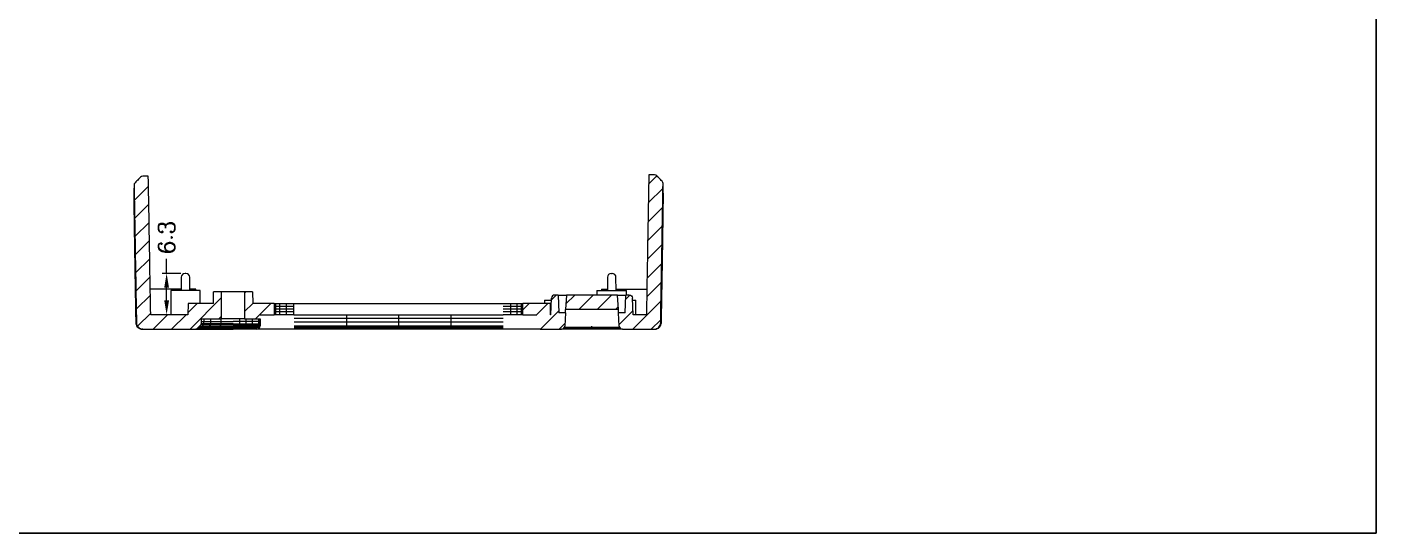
# Model space of a CAD drawing. Header units: millimetres. Extents: x -1138 to -733, y -1269 to -837.
# Drawn here: x -938.9 to -733.1, y -1269.3 to -1192.1 of the extents above; entities that cross this region are included whole.
import ezdxf

# ---------------------------------------------------------------- set-up
doc = ezdxf.new("R2010")
doc.units = ezdxf.units.MM
doc.layers.get('0').update_dxf_attribs({"linetype": 'CONTINUOUS'})
doc.layers.get('Defpoints').update_dxf_attribs({"linetype": 'CONTINUOUS'})
doc.layers.add('71', color=7, linetype='CONTINUOUS', true_color=0xffffff)
doc.styles.add('ROMANC', font='romanc.shx', dxfattribs={"bigfont": 'gbcbig.shx'})
doc.dimstyles.new('YanXiu', dxfattribs={"dimtxt": 2.5, "dimasz": 2.2, "dimexe": 0.66, "dimexo": 0.66, "dimgap": 0.66, "dimtad": 0, "dimdsep": 46, "dimtxsty": 'ROMANC', "dimcen": 0, "dimclrd": 256, "dimclre": 131, "dimclrt": 42, "dimazin": 2, "dimtfac": 1, "dimtofl": 0, "dimtmove": 0, "dimatfit": 3, "dimfxl": 0, "dimlwd": 5, "dimlwe": 5, "dimarcsym": 0})

# ---------------------------------------------------------------- blocks, each defined once
blk = doc.blocks.new('*D19')
at = {"layer": '71', "linetype": 'Continuous', "lineweight": 5}
for p, q in [((632.5, -920.24), (632.5, -918.04)), ((632.5, -924.34), (632.5, -922.44))]:
    blk.add_line(p, q, dxfattribs=at)
at = {"layer": '71', "color": 131, "linetype": 'Continuous', "lineweight": 5}
for p, q in [((634.67, -920.24), (631.84, -920.24)), ((633.76, -926.54), (631.84, -926.54))]:
    blk.add_line(p, q, dxfattribs=at)
at = {"layer": '71', "linetype": 'Continuous'}
for points in [[(632.13, -922.44), (632.87, -922.44), (632.5, -920.24)], [(632.13, -924.34), (632.87, -924.34), (632.5, -926.54)]]:
    blk.add_solid(points, dxfattribs=at)
at = {"layer": 'Defpoints', "color": 0, "linetype": 'Continuous'}
for p in [(632.5, -920.24), (635.33, -920.24), (634.42, -926.54)]:
    blk.add_point(p, dxfattribs=at)
at = {"layer": '71', "color": 42, "linetype": 'Continuous', "lineweight": 0, "insert": (632.5, -914.76), "char_height": 2.5, "attachment_point": 5, "rotation": 90, "style": 'ROMANC'}
blk.add_mtext('6.3', dxfattribs=at)

msp = doc.modelspace()

# ---------------------------------------------------------------- linework, layer by layer
at = {"color": 1}
msp.add_lwpolyline([(-1137.776, -836.736), (-733.085, -836.736), (-733.085, -1269.305), (-1137.776, -1269.305)], close=True, dxfattribs=at)
at = {"layer": '71', "color": 7, "linetype": 'Continuous', "lineweight": 0}
for p, q in [((-920.368, -1214.91), (-921.218, -1214.91)), ((-844.043, -1216.107), (-842.79, -1214.854)), ((-843.167, -1214.684), (-844.018, -1214.684)), ((-922.504, -1218.581), (-920.341, -1216.418)), ((-844.093, -1218.971), (-841.853, -1216.732)), ((-922.456, -1221.347), (-920.293, -1219.184)), ((-844.143, -1221.836), (-841.903, -1219.596)), ((-922.407, -1224.113), (-920.245, -1221.95)), ((-844.193, -1224.7), (-841.953, -1222.46)), ((-922.359, -1226.879), (-920.197, -1224.716)), ((-844.243, -1227.564), (-842.003, -1225.325)), ((-922.311, -1229.645), (-920.148, -1227.482)), ((-844.292, -1230.429), (-842.053, -1228.189)), ((-922.263, -1232.411), (-920.1, -1230.249)), ((-915.352, -1230.317), (-915.359, -1232.319)), ((-914.647, -1229.719), (-914.752, -1229.719)), ((-914.04, -1232.319), (-914.047, -1230.317)), ((-850.332, -1230.317), (-850.339, -1232.319)), ((-849.732, -1229.719), (-849.628, -1229.719)), ((-849.021, -1232.319), (-849.028, -1230.317)), ((-915.358, -1232.119), (-920.087, -1232.119)), ((-916.949, -1232.319), (-916.949, -1236.019)), ((-912.449, -1232.319), (-916.949, -1232.319)), ((-913.142, -1232.119), (-914.041, -1232.119)), ((-913.142, -1232.319), (-913.142, -1232.119)), ((-912.449, -1234.319), (-912.449, -1232.319)), ((-910.445, -1234.319), (-910.414, -1232.519)), ((-909.19, -1232.519), (-910.414, -1232.519)), ((-905.69, -1232.519), (-909.19, -1232.519)), ((-909.19, -1236.669), (-909.19, -1232.519)), ((-905.69, -1232.519), (-905.69, -1236.669)), ((-904.466, -1232.519), (-905.69, -1232.519)), ((-905.69, -1232.724), (-905.484, -1232.519)), ((-904.466, -1232.519), (-904.435, -1234.319)), ((-851.93, -1232.319), (-847.43, -1232.319)), ((-851.93, -1232.319), (-851.93, -1233.019)), ((-851.238, -1232.119), (-851.238, -1232.319)), ((-851.238, -1232.119), (-850.339, -1232.119)), ((-849.022, -1232.119), (-844.301, -1232.119)), ((-847.43, -1233.019), (-847.43, -1232.319)), ((-844.342, -1233.293), (-842.103, -1231.053)), ((-922.214, -1235.177), (-920.052, -1233.015)), ((-914.293, -1234.319), (-914.322, -1236.019)), ((-914.317, -1235.723), (-912.913, -1234.319)), ((-910.445, -1234.319), (-914.293, -1234.319)), ((-913.999, -1238.219), (-909.19, -1233.41)), ((-905.69, -1235.539), (-904.435, -1234.284)), ((-901.164, -1234.319), (-904.435, -1234.319)), ((-904.006, -1236.669), (-901.656, -1234.319)), ((-901.164, -1234.319), (-901.164, -1236.019)), ((-901.164, -1234.319), (-898.164, -1234.319)), ((-898.164, -1234.744), (-901.164, -1234.744)), ((-900.935, -1236.019), (-900.935, -1234.319)), ((-900.285, -1236.019), (-900.285, -1234.319)), ((-899.312, -1236.019), (-899.312, -1234.319)), ((-898.164, -1234.319), (-866.216, -1234.319)), ((-898.164, -1236.019), (-898.164, -1234.319)), ((-866.216, -1234.319), (-863.216, -1234.319)), ((-863.216, -1234.744), (-866.216, -1234.744)), ((-865.068, -1236.019), (-865.068, -1234.319)), ((-864.095, -1236.019), (-864.095, -1234.319)), ((-863.444, -1236.019), (-863.444, -1234.319)), ((-863.216, -1236.019), (-863.216, -1234.319)), ((-859.016, -1234.319), (-863.216, -1234.319)), ((-863.216, -1235.28), (-862.255, -1234.319)), ((-861.14, -1236.019), (-859.44, -1234.319)), ((-859.943, -1233.819), (-859.952, -1234.319)), ((-859.943, -1233.819), (-858.873, -1233.819)), ((-859.016, -1236.019), (-859.016, -1234.319)), ((-858.95, -1236.019), (-858.862, -1233.501)), ((-858.878, -1233.757), (-858.14, -1233.019)), ((-857.834, -1233.019), (-858.363, -1233.019)), ((-857.834, -1233.019), (-857.74, -1235.719)), ((-857.834, -1233.019), (-856.601, -1233.019)), ((-856.601, -1233.019), (-856.716, -1235.216)), ((-856.671, -1234.364), (-855.326, -1233.019)), ((-848.779, -1233.019), (-856.601, -1233.019)), ((-854.709, -1235.216), (-852.512, -1233.019)), ((-851.895, -1235.216), (-849.697, -1233.019)), ((-848.664, -1235.216), (-848.779, -1233.019)), ((-848.779, -1233.019), (-847.545, -1233.019)), ((-847.64, -1235.719), (-847.545, -1233.019)), ((-847.569, -1233.706), (-846.897, -1233.033)), ((-847.017, -1233.019), (-847.545, -1233.019)), ((-846.429, -1236.019), (-846.517, -1233.501)), ((-846.506, -1233.819), (-846.02, -1233.819)), ((-846.454, -1238.219), (-842.153, -1233.918)), ((-845.982, -1236.019), (-846.02, -1233.819)), ((-922.005, -1237.782), (-920.003, -1235.781)), ((-914.322, -1236.019), (-919.999, -1236.019)), ((-919.627, -1238.219), (-917.427, -1236.019)), ((-916.813, -1238.219), (-914.613, -1236.019)), ((-912.295, -1236.669), (-912.308, -1237.396)), ((-912.295, -1236.669), (-909.19, -1236.669)), ((-911.926, -1236.669), (-911.937, -1237.396)), ((-910.873, -1236.669), (-910.882, -1237.396)), ((-909.634, -1236.669), (-909.19, -1236.224)), ((-909.298, -1236.669), (-909.303, -1237.396)), ((-905.69, -1236.669), (-909.19, -1236.669)), ((-906.472, -1236.669), (-906.472, -1237.396)), ((-905.69, -1236.669), (-903.29, -1236.669)), ((-905.503, -1236.669), (-905.503, -1237.396)), ((-904.535, -1236.669), (-904.535, -1237.396)), ((-903.481, -1237.397), (-903.475, -1236.669)), ((-903.384, -1237.397), (-903.378, -1236.669)), ((-903.319, -1237.395), (-903.313, -1236.669)), ((-903.29, -1236.669), (-903.296, -1237.394)), ((-903.284, -1236.019), (-901.164, -1236.019)), ((-898.164, -1235.169), (-901.164, -1235.169)), ((-898.164, -1235.594), (-901.164, -1235.594)), ((-898.164, -1236.019), (-901.164, -1236.019)), ((-898.164, -1236.019), (-866.216, -1236.019)), ((-866.245, -1236.587), (-898.135, -1236.587)), ((-890.162, -1236.019), (-890.162, -1237.723)), ((-882.19, -1236.019), (-882.19, -1237.723)), ((-874.217, -1236.019), (-874.217, -1237.723)), ((-863.216, -1235.169), (-866.216, -1235.169)), ((-863.216, -1235.594), (-866.216, -1235.594)), ((-863.216, -1236.019), (-866.216, -1236.019)), ((-863.216, -1236.019), (-861.096, -1236.019)), ((-860.526, -1238.219), (-857.749, -1235.442)), ((-858.95, -1236.019), (-859.016, -1236.019)), ((-856.742, -1235.719), (-857.74, -1235.719)), ((-856.742, -1235.719), (-856.848, -1237.745)), ((-848.664, -1235.216), (-856.716, -1235.216)), ((-849.08, -1235.216), (-848.684, -1234.821)), ((-848.531, -1237.745), (-848.637, -1235.719)), ((-847.64, -1235.719), (-848.637, -1235.719)), ((-848.544, -1237.495), (-846.451, -1235.401)), ((-844.39, -1236.019), (-846.429, -1236.019)), ((-843.64, -1238.219), (-842.203, -1236.782)), ((-921.179, -1238.219), (-913.145, -1238.219)), ((-907.44, -1238.219), (-913.145, -1238.219)), ((-913.087, -1238.213), (-907.44, -1238.213)), ((-913.032, -1238.197), (-907.44, -1238.197)), ((-912.98, -1238.169), (-907.44, -1238.169)), ((-912.935, -1238.133), (-912.398, -1237.605)), ((-912.756, -1237.957), (-907.44, -1237.957)), ((-912.577, -1237.781), (-907.44, -1237.781)), ((-912.02, -1237.605), (-912.517, -1238.133)), ((-907.44, -1237.56), (-912.36, -1237.56)), ((-912.337, -1237.519), (-907.44, -1237.519)), ((-907.44, -1237.509), (-912.332, -1237.509)), ((-907.44, -1237.454), (-912.315, -1237.454)), ((-907.44, -1237.396), (-912.308, -1237.396)), ((-912.302, -1237.033), (-907.44, -1237.033)), ((-910.946, -1237.605), (-911.325, -1238.133)), ((-909.337, -1237.605), (-909.543, -1238.133)), ((-903.593, -1237.033), (-907.44, -1237.033)), ((-907.44, -1237.396), (-907.44, -1237.605)), ((-903.596, -1237.454), (-907.44, -1237.454)), ((-903.596, -1237.509), (-907.44, -1237.509)), ((-903.596, -1237.519), (-907.44, -1237.519)), ((-903.596, -1237.56), (-907.44, -1237.56)), ((-903.596, -1237.605), (-907.44, -1237.605)), ((-903.598, -1237.781), (-907.44, -1237.781)), ((-903.6, -1237.957), (-907.44, -1237.957)), ((-903.799, -1238.169), (-907.44, -1238.169)), ((-903.799, -1238.197), (-907.44, -1238.197)), ((-903.799, -1238.213), (-907.44, -1238.213)), ((-903.799, -1238.219), (-907.44, -1238.219)), ((-906.53, -1238.219), (-906.53, -1238.133)), ((-906.479, -1237.605), (-906.479, -1237.396)), ((-906.473, -1238.133), (-906.473, -1237.605)), ((-905.619, -1238.219), (-905.619, -1238.133)), ((-905.518, -1237.605), (-905.518, -1237.396)), ((-905.506, -1238.133), (-905.506, -1237.605)), ((-904.709, -1238.219), (-904.709, -1238.133)), ((-904.557, -1237.605), (-904.557, -1237.396)), ((-904.54, -1238.133), (-904.54, -1237.605)), ((-903.799, -1238.219), (-903.799, -1238.133)), ((-903.599, -1237.935), (-903.596, -1237.605)), ((-903.596, -1237.451), (-903.308, -1237.451)), ((-903.596, -1237.508), (-903.344, -1237.508)), ((-903.596, -1237.56), (-903.411, -1237.56)), ((-903.484, -1237.919), (-903.482, -1237.589)), ((-903.387, -1237.873), (-903.385, -1237.544)), ((-903.322, -1237.805), (-903.319, -1237.475)), ((-903.296, -1237.394), (-903.299, -1237.723)), ((-866.245, -1237.155), (-898.135, -1237.155)), ((-898.135, -1237.723), (-866.245, -1237.723)), ((-898.135, -1237.913), (-866.245, -1237.913)), ((-898.135, -1238.074), (-866.245, -1238.074)), ((-898.135, -1238.181), (-866.245, -1238.181)), ((-866.245, -1238.219), (-898.135, -1238.219)), ((-890.162, -1238.219), (-890.162, -1237.723)), ((-882.19, -1238.219), (-882.19, -1237.723)), ((-874.217, -1238.219), (-874.217, -1237.723)), ((-860.581, -1238.219), (-857.348, -1238.219)), ((-857.712, -1238.219), (-856.827, -1237.334)), ((-848.032, -1238.219), (-857.348, -1238.219)), ((-857.162, -1238.183), (-848.217, -1238.183)), ((-857.004, -1238.082), (-848.376, -1238.082)), ((-856.894, -1237.928), (-848.486, -1237.928)), ((-852.69, -1238.219), (-852.69, -1237.745)), ((-848.032, -1238.219), (-843.211, -1238.219))]:
    msp.add_line(p, q, dxfattribs=at)
for centre, radius, start, end in [((-914.752, -1230.319), 0.6, 90, 179.8), ((-914.647, -1230.319), 0.6, 0.2, 90), ((-849.732, -1230.319), 0.6, 90, 179.8), ((-849.628, -1230.319), 0.6, 0.2, 90), ((-858.363, -1233.519), 0.5, 90, 178), ((-913.145, -1237.919), 0.3, 270, 314.5), ((-912.608, -1237.391), 0.3, 314.5, 359), ((-903.799, -1237.719), 0.5, 270, 359.5), ((-857.348, -1237.719), 0.5, 270, 357), ((-848.032, -1237.719), 0.5, 183, 270)]:
    msp.add_arc(centre, radius, start, end, dxfattribs=at)
at = {"layer": '71', "color": 7, "linetype": 'Continuous', "lineweight": 0, "extrusion": (0, 0, -1)}
msp.add_arc((847.017, -1233.519), 0.5, 90, 178, dxfattribs=at)
at = {"layer": '71', "color": 7, "linetype": 'Continuous', "lineweight": 0}
for centre, major_axis, ratio, start_param, end_param in [((-912.711, -1237.919), (0, -0.3), 0.9238795, 0, 0.7766715), ((-912.215, -1237.391), (0, 0.3), 0.9238795, 3.9182642, 4.6949357), ((-911.474, -1237.919), (0, -0.3), 0.7071068, 0, 0.7766715), ((-911.094, -1237.391), (0, 0.3), 0.7071068, 3.9182642, 4.6949357), ((-909.623, -1237.919), (0, -0.3), 0.3826834, 0, 0.7766715), ((-909.418, -1237.391), (0, 0.3), 0.3826834, 3.9182642, 4.6949357), ((-903.723, -1237.904), (0.114, -0.277), 0.3612152, 5.4326108, 6.2831853), ((-903.658, -1237.861), (0.211, -0.213), 0.5823814, 5.2435561, 6.2831853), ((-903.615, -1237.797), (0.276, -0.117), 0.6839713, 4.9933261, 6.2831853), ((-903.598, -1237.638), (-0.3, 0.003), 0.7132371, 1.5770206, 3.1415927), ((-903.597, -1237.473), (-0.3, 0.003), 0.7132371, 1.5770206, 3.1415927), ((-903.597, -1237.556), (-0.3, 0.003), 0.7132371, 1.5770206, 3.1415927), ((-903.594, -1237.208), (-0.3, 0.003), 0.0174517, 1.5709486, 3.1415927), ((-903.593, -1237.025), (-0.3, 0.003), 0.0174517, 1.5709486, 3.1415927), ((-903.591, -1236.842), (-0.3, 0.003), 0.0174517, 1.5709486, 3.1415927), ((-903.596, -1237.391), (0, -0.3), 0.3848592, 0.8149455, 1.5513296), ((-903.596, -1237.391), (0, -0.3), 0.7104311, 0.945222, 1.5523143), ((-903.596, -1237.391), (0, -0.3), 0.9265615, 1.1982007, 1.5561458)]:
    msp.add_ellipse(centre, major_axis=major_axis, ratio=ratio, start_param=start_param, end_param=end_param, dxfattribs=at)
for points, degree in [([(-922.401, -1215.901), (-922.495, -1215.996), (-922.547, -1216.126), (-922.545, -1216.26)], 3), ([(-921.218, -1214.91), (-921.352, -1214.91), (-921.481, -1214.964), (-921.575, -1215.06)], 3), ([(-842.81, -1214.834), (-842.904, -1214.739), (-843.033, -1214.684), (-843.167, -1214.684)], 3), ([(-841.841, -1216.034), (-841.839, -1215.9), (-841.89, -1215.77), (-841.984, -1215.675)], 3), ([(-841.795, -1217.795), (-841.821, -1216.805), (-841.836, -1216.218), (-841.841, -1216.034)], 3), ([(-922.545, -1216.26), (-922.552, -1216.551), (-922.566, -1217.063), (-922.585, -1217.794)], 3), ([(-922.47, -1226.376), (-922.457, -1227.152), (-922.444, -1227.972), (-922.429, -1228.814)], 3), ([(-841.95, -1228.813), (-841.936, -1227.971), (-841.922, -1227.152), (-841.91, -1226.376)], 3), ([(-903.299, -1237.733), (-903.294, -1237.201), (-903.29, -1236.669)], 2), ([(-903.299, -1237.733), (-903.294, -1237.201), (-903.29, -1236.669)], 2), ([(-903.299, -1237.733), (-903.294, -1237.201), (-903.29, -1236.669)], 2), ([(-856.742, -1235.719), (-856.733, -1235.551), (-856.725, -1235.384), (-856.716, -1235.216)], 3), ([(-848.637, -1235.719), (-848.646, -1235.551), (-848.655, -1235.384), (-848.664, -1235.216)], 3), ([(-922.288, -1237.179), (-922.288, -1237.198), (-922.287, -1237.217), (-922.287, -1237.236)], 3), ([(-922.287, -1237.236), (-922.286, -1237.272), (-922.284, -1237.31), (-922.279, -1237.349)], 3), ([(-921.217, -1238.219), (-921.235, -1238.219), (-921.259, -1238.219), (-921.287, -1238.219)], 3), ([(-842.093, -1237.236), (-842.092, -1237.217), (-842.092, -1237.198), (-842.092, -1237.179)], 3)]:
    msp.add_open_spline(points, degree=degree, dxfattribs=at)
for points, knots in [([(-921.575, -1215.06), (-921.667, -1215.153), (-921.758, -1215.246), (-922.034, -1215.527), (-922.218, -1215.714), (-922.401, -1215.901)], [0, 0, 0, 0, 0.3329474, 0.3329474, 1, 1, 1, 1]), ([(-919.999, -1236.019), (-920.043, -1233.54), (-920.086, -1231.061), (-920.209, -1224.025), (-920.288, -1219.468), (-920.368, -1214.91)], [0, 0, 0, 0, 0.352283, 0.352283, 1, 1, 1, 1]), ([(-844.018, -1214.684), (-844.063, -1217.266), (-844.108, -1219.848), (-844.232, -1226.96), (-844.311, -1231.489), (-844.39, -1236.019)], [0, 0, 0, 0, 0.3630787, 0.3630787, 1, 1, 1, 1]), ([(-841.984, -1215.675), (-842.076, -1215.581), (-842.168, -1215.488), (-842.443, -1215.208), (-842.627, -1215.021), (-842.81, -1214.834)], [0, 0, 0, 0, 0.3329909, 0.3329909, 1, 1, 1, 1]), ([(-842.211, -1237.236), (-842.166, -1234.683), (-842.122, -1232.129), (-841.998, -1225.062), (-841.92, -1220.548), (-841.841, -1216.034)], [0, 0, 0, 0, 0.3612903, 0.3612903, 1, 1, 1, 1]), ([(-922.585, -1217.794), (-922.587, -1217.865), (-922.586, -1218.107), (-922.58, -1218.724), (-922.577, -1218.976), (-922.57, -1219.558), (-922.566, -1219.888), (-922.559, -1220.446), (-922.556, -1220.643), (-922.551, -1221.053), (-922.548, -1221.266), (-922.538, -1221.931), (-922.531, -1222.408), (-922.52, -1223.176), (-922.516, -1223.441), (-922.507, -1223.988), (-922.503, -1224.271), (-922.489, -1225.14), (-922.48, -1225.745), (-922.47, -1226.376)], [0, 0, 0, 0, 0.25, 0.25, 0.375, 0.375, 0.5, 0.5, 0.5625, 0.5625, 0.625, 0.625, 0.75, 0.75, 0.8125, 0.8125, 0.875, 0.875, 1, 1, 1, 1]), ([(-922.545, -1216.26), (-922.5, -1218.836), (-922.455, -1221.411), (-922.333, -1228.403), (-922.255, -1232.82), (-922.178, -1237.236)], [0, 0, 0, 0, 0.3683772, 0.3683772, 1, 1, 1, 1]), ([(-841.91, -1226.376), (-841.9, -1225.745), (-841.89, -1225.14), (-841.877, -1224.271), (-841.872, -1223.987), (-841.864, -1223.44), (-841.86, -1223.176), (-841.848, -1222.408), (-841.841, -1221.93), (-841.832, -1221.265), (-841.829, -1221.051), (-841.823, -1220.642), (-841.821, -1220.445), (-841.813, -1219.887), (-841.809, -1219.559), (-841.802, -1218.982), (-841.8, -1218.734), (-841.796, -1218.32), (-841.794, -1218.154), (-841.794, -1217.909), (-841.794, -1217.83), (-841.795, -1217.795)], [0, 0, 0, 0, 0.125, 0.125, 0.1875, 0.1875, 0.25, 0.25, 0.375, 0.375, 0.4375, 0.4375, 0.5, 0.5, 0.625, 0.625, 0.75, 0.75, 0.875, 0.875, 1, 1, 1, 1]), ([(-922.429, -1228.814), (-922.415, -1229.672), (-922.4, -1230.53), (-922.371, -1232.247), (-922.357, -1233.105), (-922.328, -1234.822), (-922.313, -1235.681), (-922.295, -1236.753), (-922.292, -1236.966), (-922.288, -1237.179)], [0, 0, 0, 0, 0.3077877, 0.3077877, 0.6156291, 0.6156291, 0.9234706, 0.9234706, 1, 1, 1, 1]), ([(-842.092, -1237.179), (-842.088, -1236.966), (-842.084, -1236.753), (-842.066, -1235.681), (-842.052, -1234.822), (-842.023, -1233.105), (-842.008, -1232.247), (-841.979, -1230.53), (-841.965, -1229.672), (-841.95, -1228.813)], [0, 0, 0, 0, 0.0765253, 0.0765253, 0.3843502, 0.3843502, 0.6921751, 0.6921751, 1, 1, 1, 1]), ([(-922.279, -1237.349), (-922.247, -1237.59), (-922.125, -1237.816), (-921.85, -1238.054), (-921.748, -1238.114), (-921.523, -1238.198), (-921.405, -1238.219), (-921.287, -1238.219)], [0, 0, 0, 0, 0.5, 0.5, 0.75, 0.75, 1, 1, 1, 1]), ([(-922.178, -1237.236), (-922.176, -1237.367), (-922.149, -1237.494), (-922.046, -1237.733), (-921.972, -1237.841), (-921.696, -1238.113), (-921.44, -1238.219), (-921.179, -1238.219)], [0, 0, 0, 0, 0.25, 0.25, 0.5, 0.5, 1, 1, 1, 1]), ([(-898.135, -1238.219), (-898.509, -1238.219), (-898.877, -1238.219), (-899.419, -1238.219), (-899.599, -1238.219), (-899.954, -1238.219), (-900.131, -1238.219), (-900.646, -1238.219), (-900.971, -1238.219), (-901.586, -1238.219), (-901.878, -1238.219), (-902.4, -1238.219), (-902.634, -1238.219), (-902.945, -1238.219), (-903.041, -1238.219), (-903.216, -1238.219), (-903.295, -1238.219), (-903.507, -1238.219), (-903.616, -1238.219), (-903.762, -1238.219), (-903.799, -1238.219), (-903.799, -1238.219)], [0, 0, 0, 0, 0.125, 0.125, 0.1875, 0.1875, 0.25, 0.25, 0.375, 0.375, 0.5, 0.5, 0.625, 0.625, 0.6875, 0.6875, 0.75, 0.75, 0.875, 0.875, 1, 1, 1, 1]), ([(-860.581, -1238.219), (-860.581, -1238.219), (-860.618, -1238.219), (-860.725, -1238.219), (-860.77, -1238.219), (-860.878, -1238.219), (-860.941, -1238.219), (-861.154, -1238.219), (-861.328, -1238.219), (-861.739, -1238.219), (-861.977, -1238.219), (-862.499, -1238.219), (-862.785, -1238.219), (-863.248, -1238.219), (-863.409, -1238.219), (-863.736, -1238.219), (-863.903, -1238.219), (-864.413, -1238.219), (-864.769, -1238.219), (-865.501, -1238.219), (-865.871, -1238.219), (-866.245, -1238.219)], [0, 0, 0, 0, 0.125, 0.125, 0.1875, 0.1875, 0.25, 0.25, 0.375, 0.375, 0.5, 0.5, 0.625, 0.625, 0.6875, 0.6875, 0.75, 0.75, 0.875, 0.875, 1, 1, 1, 1]), ([(-843.211, -1238.219), (-843.217, -1238.219), (-843.213, -1238.219), (-843.182, -1238.219), (-843.145, -1238.219), (-843.093, -1238.219)], [0, 0, 0, 0, 0.4234387, 0.4234387, 1, 1, 1, 1]), ([(-843.211, -1238.219), (-843.08, -1238.219), (-842.952, -1238.193), (-842.712, -1238.095), (-842.602, -1238.023), (-842.326, -1237.752), (-842.216, -1237.497), (-842.211, -1237.236)], [0, 0, 0, 0, 0.25, 0.25, 0.5, 0.5, 1, 1, 1, 1]), ([(-843.093, -1238.219), (-842.965, -1238.219), (-842.834, -1238.193), (-842.596, -1238.097), (-842.486, -1238.024), (-842.301, -1237.844), (-842.226, -1237.735), (-842.123, -1237.496), (-842.095, -1237.368), (-842.093, -1237.236)], [0, 0, 0, 0, 0.25, 0.25, 0.5, 0.5, 0.75, 0.75, 1, 1, 1, 1])]:
    msp.add_open_spline(points, degree=3, knots=knots, dxfattribs=at)

# ---------------------------------------------------------------- dimensions: what is measured, and where the dimension line sits
dim = msp.add_linear_dim(base=(-917.575, -1229.719), p1=(-915.654, -1236.019), p2=(-914.752, -1229.719), angle=90, dimstyle='YanXiu', dxfattribs=at)
dim.commit()
dim.dimension.update_dxf_attribs({"geometry": '*D19', "text_midpoint": (-917.575, -1224.24), "insert": (-1550.077, -309.478)})

doc.saveas('drawing.dxf')
